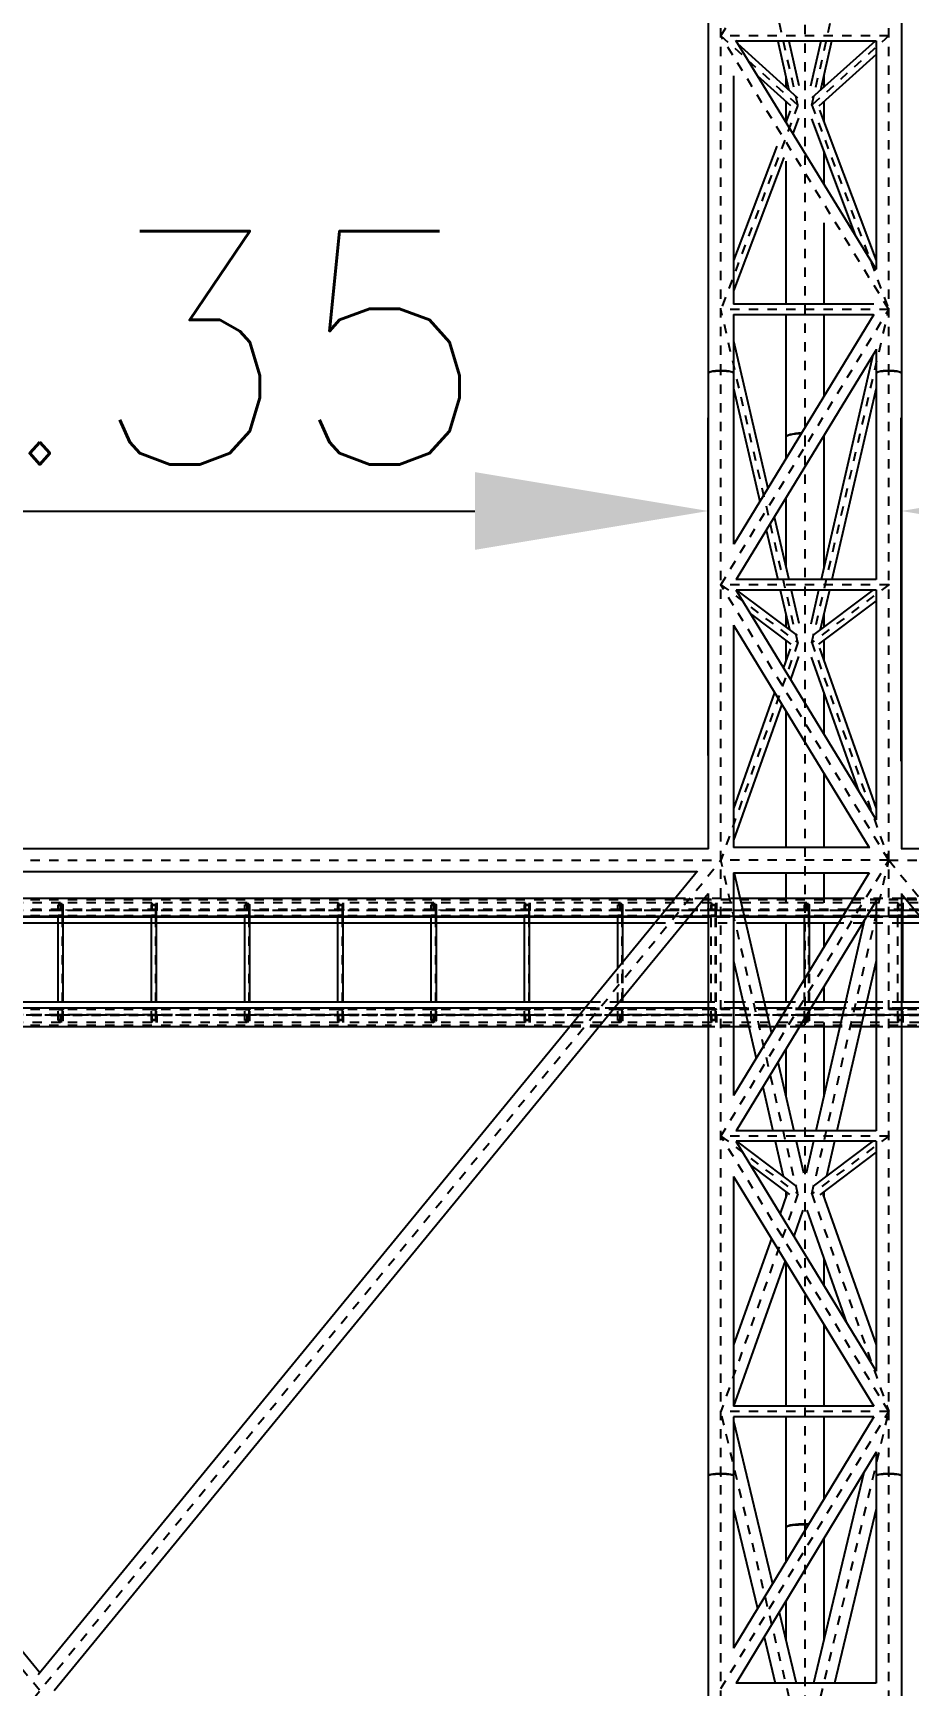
# Model space of a CAD drawing. Header units: millimetres. Extents: x 149919 to 150445, y 136651 to 136866.
# Drawn here: x 150285.29 to 150294.68, y 136816.72 to 136834.44 of the extents above; entities that cross this region are included whole.
import ezdxf

# ---------------------------------------------------------------- set-up
doc = ezdxf.new("R2010")
doc.units = ezdxf.units.MM
doc.header["$LTSCALE"] = 0.25
for name, pattern in [('CENTER', [50.8, 31.75, -6.35, 6.35, -6.35]), ('XKITLINE00', [0]), ('XKITLINE02', [4, 2, -2]), ('XKITLINE03', [6, 3, -1, 1, -1])]:
    doc.linetypes.add(name, pattern=pattern)
doc.styles.add('ROMANS', font='romans.shx')
doc.dimstyles.new('MD300', dxfattribs={"dimtxt": 2.5, "dimasz": 2.5, "dimexe": 1, "dimexo": 1, "dimgap": 0.5, "dimtad": 1, "dimdec": 1, "dimlfac": 50, "dimrnd": 0.5, "dimdsep": 46, "dimtxsty": 'ROMANS', "dimcen": 1, "dimclrd": 146, "dimclre": 146, "dimclrt": 30, "dimadec": 1, "dimazin": 2, "dimtfac": 1, "dimtdec": 1, "dimtmove": 0, "dimatfit": 1, "dimfxl": 1, "dimtolj": 1, "dimtzin": 0, "dimlwd": -1, "dimlwe": -1, "dimarcsym": 0})

# ---------------------------------------------------------------- blocks, each defined once
blk = doc.blocks.new('çatıı')
at = {"color": 8, "linetype": 'XKITLINE00'}
for p, q in [((15071.3, 19215.5), (15071.3, 18041.9)), ((15278.6, 19215.5), (15278.6, 18041.9)), ((15100.6, 18399.2), (15251.6, 18153.1)), ((15251.3, 18398.1), (15101.3, 18398.1)), ((15167.5, 18336.9), (15103.1, 18395.1)), ((15146.2, 18398.1), (15158, 18345.5)), ((15157.9, 18398.1), (15168.6, 18350.5)), ((15192.1, 18398.1), (15181.2, 18349.6)), ((15250.2, 18398.1), (15182.6, 18337.1)), ((15203.7, 18398.1), (15191.9, 18345.5)), ((15251.3, 18398.3), (15251.3, 18153.5)), ((15251.3, 18383.8), (15190, 18328.5)), ((15098.6, 18360.8), (15098.6, 18116.1)), ((15159.8, 18328.6), (15124.1, 18360.9)), ((15154.7, 18360.4), (15154.7, 18348.5)), ((15195.3, 18360.6), (15195.3, 18348.6)), ((15159.2, 18323.4), (15154.6, 18311.2)), ((15154.7, 18333.3), (15154.7, 18311.5)), ((15190.6, 18324.1), (15251.3, 18162.8)), ((15195.3, 18333.2), (15195.3, 18311.5)), ((15168.3, 18315.3), (15162.1, 18298.9)), ((15182, 18314.6), (15228.9, 18190.1)), ((15144.9, 18285.4), (15098.6, 18162.8)), ((15152.4, 18273.2), (15098.6, 18130.5)), ((15154.7, 18269.4), (15154.7, 18116.1)), ((15195.3, 18279.3), (15195.3, 18244.9)), ((15195.3, 18203.2), (15195.3, 18116.1)), ((15249, 18116.1), (15098.5, 18116.1)), ((15098.6, 18104.9), (15098.6, 18041.9)), ((15248.7, 18104.7), (15098.6, 18104.7)), ((15248.9, 18104.9), (15098.7, 17858.8)), ((15154.7, 18104.7), (15154.7, 17973.6)), ((15195.3, 18104.7), (15195.3, 18017.1)), ((15098.6, 18076.7), (15135.2, 17918.6)), ((15251.3, 18067.1), (15101.2, 17821.1)), ((15247.9, 18061.4), (15192.4, 17821.1)), ((15251.3, 18067.7), (15251.3, 18041.9)), ((15071.7, 18042.6), (15071.3, 18041.9)), ((15071.7, 18042.5), (15071.3, 18041.9)), ((15071.3, 18041.9), (15071.3, 17532.2)), ((15072.7, 18043.2), (15071.7, 18042.6)), ((15072.7, 18043), (15071.7, 18042.5)), ((15074.3, 18043.7), (15072.7, 18043.2)), ((15074.3, 18043.4), (15072.7, 18043)), ((15074.8, 18043.7), (15073.2, 18043.1)), ((15076.5, 18044.2), (15074.3, 18043.7)), ((15076.5, 18043.8), (15074.3, 18043.4)), ((15076.9, 18044.1), (15074.8, 18043.7)), ((15079.1, 18044.6), (15076.5, 18044.2)), ((15079.1, 18044.1), (15076.5, 18043.8)), ((15079.3, 18044.4), (15076.9, 18044.1)), ((15082, 18044.8), (15079.1, 18044.6)), ((15082, 18044.3), (15079.1, 18044.1)), ((15082.1, 18044.6), (15079.3, 18044.4)), ((15085, 18044.8), (15082, 18044.8)), ((15085, 18044.4), (15082, 18044.3)), ((15085, 18044.7), (15082.1, 18044.6)), ((15088, 18044.8), (15085, 18044.8)), ((15087.9, 18044.6), (15085, 18044.7)), ((15088, 18044.3), (15085, 18044.4)), ((15090.7, 18044.4), (15087.9, 18044.6)), ((15090.9, 18044.6), (15088, 18044.8)), ((15090.9, 18044.1), (15088, 18044.3)), ((15093.1, 18044.1), (15090.7, 18044.4)), ((15093.5, 18044.2), (15090.9, 18044.6)), ((15093.5, 18043.8), (15090.9, 18044.1)), ((15095.2, 18043.7), (15093.1, 18044.1)), ((15095.7, 18043.7), (15093.5, 18044.2)), ((15095.7, 18043.4), (15093.5, 18043.8)), ((15096.8, 18043.1), (15095.2, 18043.7)), ((15097.3, 18043.2), (15095.7, 18043.7)), ((15097.3, 18043), (15095.7, 18043.4)), ((15098.3, 18042.6), (15097.3, 18043.2)), ((15098.3, 18042.5), (15097.3, 18043)), ((15098.3, 18042.6), (15098.6, 18041.9)), ((15098.3, 18042.5), (15098.6, 18041.9)), ((15098.6, 18041.9), (15098.6, 17858.7)), ((15251.7, 18042.6), (15251.3, 18041.9)), ((15251.7, 18042.5), (15251.3, 18041.9)), ((15251.3, 18041.9), (15251.3, 17821.1)), ((15252.7, 18043.2), (15251.7, 18042.6)), ((15252.7, 18043), (15251.7, 18042.5)), ((15254.3, 18043.7), (15252.7, 18043.2)), ((15254.3, 18043.4), (15252.7, 18043)), ((15254.8, 18043.7), (15253.2, 18043.1)), ((15256.5, 18044.2), (15254.3, 18043.7)), ((15256.5, 18043.8), (15254.3, 18043.4)), ((15256.9, 18044.1), (15254.8, 18043.7)), ((15259.1, 18044.5), (15256.5, 18044.2)), ((15259.1, 18044.1), (15256.5, 18043.8)), ((15259.3, 18044.4), (15256.9, 18044.1)), ((15262, 18044.8), (15259.1, 18044.5)), ((15262, 18044.3), (15259.1, 18044.1)), ((15262.1, 18044.6), (15259.3, 18044.4)), ((15265, 18044.8), (15262, 18044.8)), ((15265, 18044.4), (15262, 18044.3)), ((15265, 18044.7), (15262.1, 18044.6)), ((15268, 18044.8), (15265, 18044.8)), ((15267.9, 18044.6), (15265, 18044.7)), ((15268, 18044.3), (15265, 18044.4)), ((15270.7, 18044.4), (15267.9, 18044.6)), ((15270.9, 18044.5), (15268, 18044.8)), ((15270.9, 18044.1), (15268, 18044.3)), ((15273.1, 18044.1), (15270.7, 18044.4)), ((15273.5, 18044.2), (15270.9, 18044.5)), ((15273.5, 18043.8), (15270.9, 18044.1)), ((15275.2, 18043.7), (15273.1, 18044.1)), ((15275.7, 18043.7), (15273.5, 18044.2)), ((15275.7, 18043.4), (15273.5, 18043.8)), ((15276.7, 18043.1), (15275.2, 18043.7)), ((15277.3, 18043.2), (15275.7, 18043.7)), ((15277.3, 18043), (15275.7, 18043.4)), ((15278.3, 18042.6), (15277.3, 18043.2)), ((15278.3, 18042.5), (15277.3, 18043)), ((15278.3, 18042.6), (15278.6, 18041.9)), ((15278.3, 18042.5), (15278.6, 18041.9)), ((15278.6, 18041.9), (15278.6, 17532.2)), ((15098.6, 18026), (15126.7, 17904.7)), ((15251.3, 18026.2), (15204, 17821.1)), ((15155, 17974.4), (15154.7, 17973.6)), ((15155, 17974.2), (15154.7, 17973.6)), ((15154.7, 17973.6), (15154.7, 17950.6)), ((15155.9, 17975.1), (15155, 17974.4)), ((15155.9, 17974.8), (15155, 17974.2)), ((15157.4, 17975.8), (15155.9, 17975.1)), ((15157.4, 17975.4), (15155.9, 17974.8)), ((15159.4, 17976.4), (15157.4, 17975.8)), ((15159.4, 17975.9), (15157.4, 17975.4)), ((15160.3, 17976.2), (15158.9, 17975.8)), ((15161.9, 17976.9), (15159.4, 17976.4)), ((15161.9, 17976.4), (15159.4, 17975.9)), ((15162.7, 17976.7), (15160.3, 17976.2)), ((15164.8, 17977.4), (15161.9, 17976.9)), ((15164.8, 17976.7), (15161.9, 17976.4)), ((15165.4, 17977.1), (15162.7, 17976.7)), ((15168.1, 17977.7), (15164.8, 17977.4)), ((15168.1, 17977), (15164.8, 17976.7)), ((15168.5, 17977.4), (15165.4, 17977.1)), ((15171.3, 17977.9), (15168.1, 17977.7)), ((15170.9, 17977.1), (15168.1, 17977)), ((15171.2, 17977.6), (15168.5, 17977.4)), ((15195, 17974.4), (15194.8, 17974.5)), ((15195, 17974.2), (15194.8, 17974.4)), ((15195, 17974.4), (15195.3, 17973.6)), ((15195, 17974.2), (15195.3, 17973.6)), ((15195.3, 17975.3), (15195.3, 17973.6)), ((15195.3, 17973.6), (15195.3, 17833.9)), ((15154.7, 17908.7), (15154.7, 17834.1)), ((15142.2, 17888.2), (15157.7, 17821.1)), ((15133.7, 17874.3), (15146, 17821.1)), ((15251.4, 17821.1), (15101, 17821.1)), ((15101.1, 17809.9), (15251.3, 17563.3)), ((15251.3, 17809.7), (15101.3, 17809.7)), ((15167, 17760.8), (15102, 17809.7)), ((15148.6, 17809.7), (15158.4, 17767.3)), ((15160.3, 17809.7), (15168.5, 17774.2)), ((15189.7, 17809.7), (15181.3, 17773.2)), ((15247.9, 17809.7), (15183.1, 17761)), ((15201.3, 17809.7), (15191.5, 17767.3)), ((15251.3, 17809.9), (15251.3, 17563.3)), ((15251.3, 17798), (15189.5, 17751.5)), ((15098.6, 17772.1), (15098.6, 17533.6)), ((15098.6, 17772.1), (15243.9, 17533.6)), ((15160.3, 17751.6), (15116.6, 17784.5)), ((15154.7, 17783.4), (15154.7, 17770.1)), ((15195.3, 17783.6), (15195.3, 17770.1)), ((15154.7, 17755.9), (15154.7, 17734.2)), ((15195.3, 17755.8), (15195.3, 17734.2)), ((15159.2, 17746.8), (15152, 17726.5)), ((15168.3, 17738.6), (15159.6, 17713.9)), ((15181.9, 17737.9), (15233, 17593.4)), ((15190.6, 17747.5), (15251.3, 17575.6)), ((15142.6, 17700), (15098.6, 17575.7)), ((15195.3, 17700.1), (15195.3, 17655.3)), ((15150.2, 17687.4), (15098.6, 17541.5)), ((15154.7, 17680.1), (15154.7, 17533.6)), ((15195.3, 17613.4), (15195.3, 17533.6)), ((15071.7, 17532.2), (13638.3, 17532.2)), ((15244.5, 17533.6), (15098.4, 17533.6)), ((16711.7, 17532.2), (15278.3, 17532.2)), ((13650.3, 17508.4), (14355, 16649.3)), ((15059.2, 17507.8), (13650.7, 17507.8)), ((15059.8, 17508.5), (14353.2, 16647.1)), ((15098.6, 17506.6), (15098.6, 17267.9)), ((15244.1, 17506.6), (15098.6, 17267.9)), ((15243.9, 17506.3), (15098.6, 17506.3)), ((15099.4, 17506.3), (15139.1, 17334.3)), ((15154.7, 17506.3), (15154.7, 17474.3)), ((15195.3, 17506.3), (15195.3, 17474.3)), ((15071.3, 17484.1), (14370.4, 16629.7)), ((15071.3, 17484.4), (15071.3, 16860.1)), ((15251.3, 17476.6), (15101.2, 17230.2)), ((15251.3, 17476.7), (15251.3, 17230.2)), ((15278.6, 17484.4), (15278.6, 16860.1)), ((15278.6, 17484.1), (15979.2, 16630.1)), ((15154.7, 17460.6), (15154.7, 17460.3)), ((15154.7, 17452.8), (15154.7, 17367.8)), ((15239.1, 17456.6), (15186.9, 17230.2)), ((15195.3, 17460.6), (15195.3, 17460.3)), ((15195.3, 17452.8), (15195.3, 17426.5)), ((15098.6, 17412.1), (15122.8, 17307.5)), ((15251.3, 17412.1), (15209.4, 17230.2)), ((15195.3, 17384.6), (15195.3, 17367.8)), ((15154.7, 17360.3), (15154.7, 17360)), ((15195.3, 17360.3), (15195.3, 17360)), ((15195.3, 17346.3), (15195.3, 17266.6)), ((15154.7, 17318), (15154.7, 17266.6)), ((15146.1, 17303.9), (15163.1, 17230.2)), ((15129.8, 17277.1), (15140.6, 17230.2)), ((15251.5, 17230.2), (15101, 17230.2)), ((15101.1, 17219), (15251.3, 16972.5)), ((15251.3, 17218.8), (15101.2, 17218.8)), ((15166.4, 17170.4), (15102, 17218.8)), ((15143.2, 17218.8), (15151.9, 17181.3)), ((15165.7, 17218.8), (15173.6, 17184.9)), ((15184.3, 17218.8), (15176.4, 17184.8)), ((15247.9, 17218.8), (15183.9, 17170.6)), ((15251.3, 17207.1), (15190.9, 17161.6)), ((15206.7, 17218.8), (15198.1, 17181.3)), ((15251.3, 17219), (15251.3, 16972.4)), ((15159, 17161.7), (15116.6, 17193.6)), ((15098.6, 17181.2), (15098.6, 16934.8)), ((15098.6, 17181.2), (15248.8, 16934.8)), ((15155.8, 17162.1), (15148.4, 17141.4)), ((15154.7, 17164.9), (15154.7, 17159.1)), ((15194.2, 17162.1), (15251.3, 17000.5)), ((15195.3, 17164.9), (15195.3, 17159.1)), ((15173, 17145.1), (15163.1, 17117.2)), ((15177, 17145.1), (15219.7, 17024.4)), ((15139.1, 17114.8), (15098.6, 17000.5)), ((15153.8, 17090.7), (15098.6, 16934.8)), ((15154.7, 17089.2), (15154.7, 16934.8)), ((15195.3, 17093.4), (15195.3, 17064.4)), ((15195.3, 17022.5), (15195.3, 16934.8)), ((15249, 16934.8), (15098.5, 16934.8)), ((15248.9, 16923.5), (15098.6, 16675.7)), ((15098.6, 16923.5), (15098.6, 16860.1)), ((15248.8, 16923.4), (15098.6, 16923.4)), ((15154.7, 16923.4), (15154.7, 16804.9)), ((15195.3, 16923.4), (15195.3, 16835.2)), ((15098.6, 16919.1), (15140.4, 16744.5)), ((15251.3, 16885.5), (15101.2, 16637.9)), ((15251.3, 16886), (15251.3, 16860.1)), ((15071.7, 16860.7), (15071.3, 16860.1)), ((15071.7, 16860.5), (15071.3, 16860.1)), ((15071.3, 16860.1), (15071.3, 15786)), ((15072.7, 16861.2), (15071.7, 16860.7)), ((15072.7, 16860.9), (15071.7, 16860.5)), ((15074.3, 16861.6), (15072.7, 16861.2)), ((15074.3, 16861.3), (15072.7, 16860.9)), ((15073.2, 16861.1), (15073, 16861)), ((15074.8, 16861.6), (15073.2, 16861.1)), ((15076.5, 16862), (15074.3, 16861.6)), ((15076.5, 16861.6), (15074.3, 16861.3)), ((15076.9, 16861.9), (15074.8, 16861.6)), ((15079.1, 16862.3), (15076.5, 16862)), ((15079.1, 16861.8), (15076.5, 16861.6)), ((15079.3, 16862.2), (15076.9, 16861.9)), ((15082, 16862.5), (15079.1, 16862.3)), ((15082, 16862), (15079.1, 16861.8)), ((15082.1, 16862.4), (15079.3, 16862.2)), ((15085, 16862.5), (15082, 16862.5)), ((15085, 16862), (15082, 16862)), ((15085, 16862.4), (15082.1, 16862.4)), ((15088, 16862.5), (15085, 16862.5)), ((15087.9, 16862.4), (15085, 16862.4)), ((15088, 16862), (15085, 16862)), ((15090.7, 16862.2), (15087.9, 16862.4)), ((15090.9, 16862.3), (15088, 16862.5)), ((15090.9, 16861.8), (15088, 16862)), ((15093.1, 16861.9), (15090.7, 16862.2)), ((15093.5, 16862), (15090.9, 16862.3)), ((15093.5, 16861.6), (15090.9, 16861.8)), ((15095.2, 16861.6), (15093.1, 16861.9)), ((15095.7, 16861.6), (15093.5, 16862)), ((15095.7, 16861.3), (15093.5, 16861.6)), ((15096.8, 16861.1), (15095.2, 16861.6)), ((15097.3, 16861.2), (15095.7, 16861.6)), ((15097.3, 16860.9), (15095.7, 16861.3)), ((15097, 16861), (15096.8, 16861.1)), ((15098.3, 16860.7), (15097.3, 16861.2)), ((15098.3, 16860.5), (15097.3, 16860.9)), ((15098.3, 16860.7), (15098.6, 16860.1)), ((15098.3, 16860.5), (15098.6, 16860.1)), ((15098.6, 16860.1), (15098.6, 16675.7)), ((15238.1, 16863.7), (15184.1, 16637.9)), ((15251.7, 16860.7), (15251.3, 16860.1)), ((15251.7, 16860.5), (15251.3, 16860.1)), ((15251.3, 16860.1), (15251.3, 16637.9)), ((15252.7, 16861.2), (15251.7, 16860.7)), ((15252.7, 16860.9), (15251.7, 16860.5)), ((15254.3, 16861.6), (15252.7, 16861.2)), ((15254.3, 16861.3), (15252.7, 16860.9)), ((15253.2, 16861.1), (15253, 16861)), ((15254.8, 16861.6), (15253.2, 16861.1)), ((15256.5, 16862), (15254.3, 16861.6)), ((15256.5, 16861.6), (15254.3, 16861.3)), ((15256.9, 16861.9), (15254.8, 16861.6)), ((15259.1, 16862.3), (15256.5, 16862)), ((15259.1, 16861.8), (15256.5, 16861.6)), ((15259.3, 16862.2), (15256.9, 16861.9)), ((15262, 16862.5), (15259.1, 16862.3)), ((15262, 16861.9), (15259.1, 16861.8)), ((15262.1, 16862.4), (15259.3, 16862.2)), ((15265, 16862.5), (15262, 16862.5)), ((15265, 16862), (15262, 16861.9)), ((15265, 16862.4), (15262.1, 16862.4)), ((15268, 16862.5), (15265, 16862.5)), ((15267.9, 16862.4), (15265, 16862.4)), ((15268, 16861.9), (15265, 16862)), ((15270.7, 16862.2), (15267.9, 16862.4)), ((15270.9, 16862.3), (15268, 16862.5)), ((15270.9, 16861.8), (15268, 16861.9)), ((15273.1, 16861.9), (15270.7, 16862.2)), ((15273.5, 16862), (15270.9, 16862.3)), ((15273.5, 16861.6), (15270.9, 16861.8)), ((15275.2, 16861.6), (15273.1, 16861.9)), ((15275.7, 16861.6), (15273.5, 16862)), ((15275.7, 16861.3), (15273.5, 16861.6)), ((15276.8, 16861.1), (15275.2, 16861.6)), ((15277.3, 16861.2), (15275.7, 16861.6)), ((15277.3, 16860.9), (15275.7, 16861.3)), ((15277, 16861), (15276.8, 16861.1)), ((15278.3, 16860.7), (15277.3, 16861.2)), ((15278.3, 16860.5), (15277.3, 16860.9)), ((15278.3, 16860.7), (15278.6, 16860.1)), ((15278.3, 16860.5), (15278.6, 16860.1)), ((15278.6, 16860.1), (15278.6, 15786)), ((15098.6, 16824.8), (15124.2, 16717.9)), ((15251.3, 16824.8), (15206.7, 16637.9)), ((15155, 16805.5), (15154.7, 16804.9)), ((15155, 16805.4), (15154.7, 16804.9)), ((15154.7, 16804.9), (15154.7, 16768.2)), ((15155.9, 16806.1), (15155, 16805.5)), ((15155.9, 16805.8), (15155, 16805.4)), ((15157.4, 16806.7), (15155.9, 16806.1)), ((15157.4, 16806.3), (15155.9, 16805.8)), ((15159.4, 16807.2), (15157.4, 16806.7)), ((15159.4, 16806.7), (15157.4, 16806.3)), ((15158.4, 16806.6), (15157.9, 16806.4)), ((15160.3, 16807.1), (15158.4, 16806.6)), ((15161.9, 16807.6), (15159.4, 16807.2)), ((15161.9, 16807), (15159.4, 16806.7)), ((15162.7, 16807.5), (15160.3, 16807.1)), ((15164.8, 16808), (15161.9, 16807.6)), ((15164.8, 16807.3), (15161.9, 16807)), ((15165.4, 16807.8), (15162.7, 16807.5)), ((15168.1, 16808.3), (15164.8, 16808)), ((15168.1, 16807.5), (15164.8, 16807.3)), ((15168.5, 16808.1), (15165.4, 16807.8)), ((15171.5, 16808.4), (15168.1, 16808.3)), ((15171.5, 16807.6), (15168.1, 16807.5)), ((15171.7, 16808.2), (15168.5, 16808.1)), ((15175, 16808.5), (15171.5, 16808.4)), ((15175, 16807.7), (15171.5, 16807.6)), ((15175, 16808.3), (15171.7, 16808.2)), ((15178.5, 16808.4), (15175, 16808.5)), ((15178.3, 16808.2), (15175, 16808.3)), ((15178.5, 16807.6), (15175, 16807.7)), ((15178.9, 16808.2), (15178.3, 16808.2)), ((15179.1, 16808.4), (15178.5, 16808.4)), ((15178.6, 16807.6), (15178.5, 16807.6)), ((15195.3, 16793), (15195.3, 16684.5)), ((15154.7, 16726.1), (15154.7, 16684.5)), ((15147.6, 16714.3), (15165.8, 16637.9)), ((15131.4, 16687.7), (15143.3, 16637.9)), ((15251.4, 16637.9), (15101, 16637.9))]:
    blk.add_line(p, q, dxfattribs=at)
at = {"color": 8, "linetype": 'CENTER'}
for p, q in [((15085, 18041.9), (15085, 19215.5)), ((15265, 18041.9), (15265, 19215.5)), ((15175, 19135.4), (15175, 17973.6)), ((15167.5, 18329.3), (15085, 18697.2)), ((15085, 18403.8), (15265, 18697.2)), ((15182.5, 18329.3), (15265, 18697.2)), ((15085, 18403.8), (15167.5, 18329.3)), ((15265, 18110.4), (15085, 18403.8)), ((15265, 18403.8), (15085, 18403.8)), ((15265, 18403.8), (15182.5, 18329.3)), ((15167.5, 18329.3), (15085, 18110.4)), ((15182.5, 18329.3), (15265, 18110.4)), ((15167.5, 17753.3), (15085, 18110.4)), ((15085, 17815.4), (15265, 18110.4)), ((15265, 18110.4), (15085, 18110.4)), ((15182.5, 17753.3), (15265, 18110.4)), ((15085, 16860.1), (15085, 18041.9)), ((15265, 16860.1), (15265, 18041.9)), ((15175, 17973.6), (15175, 16804.9)), ((15085, 17815.4), (15167.5, 17753.3)), ((15265, 17520), (15085, 17815.4)), ((15265, 17815.4), (15085, 17815.4)), ((15265, 17815.4), (15182.5, 17753.3)), ((15167.5, 17753.3), (15085, 17520)), ((15182.5, 17753.3), (15265, 17520)), ((13625, 15740.3), (15085, 17520)), ((13625, 17520), (15085, 15740.3)), ((13625, 17520), (15085, 17520)), ((15167.5, 17162.4), (15085, 17520)), ((15085, 17224.5), (15265, 17520)), ((15265, 17520), (15085, 17520)), ((15182.5, 17162.4), (15265, 17520)), ((15265, 17520), (16725, 15740.3)), ((15265, 17520), (16725, 17520)), ((15085, 17224.5), (15167.5, 17162.4)), ((15265, 16929.1), (15085, 17224.5)), ((15265, 17224.5), (15085, 17224.5)), ((15265, 17224.5), (15182.5, 17162.4)), ((15167.5, 17162.4), (15085, 16929.1)), ((15182.5, 17162.4), (15265, 16929.1)), ((15167.5, 16583.8), (15085, 16929.1)), ((15085, 16632.2), (15265, 16929.1)), ((15265, 16929.1), (15085, 16929.1)), ((15182.5, 16583.8), (15265, 16929.1)), ((15085, 15740.3), (15085, 16860.1)), ((15265, 15740.3), (15265, 16860.1)), ((15175, 16804.9), (15175, 15913.5))]:
    blk.add_line(p, q, dxfattribs=at)
at = {"color": 116, "linetype": 'XKITLINE02', "true_color": 0x136734}
for p, q in [((17635, 17478.1), (13535, 17478.1)), ((17635, 17477.6), (13535, 17477.6)), ((14377.2, 17474.3), (14279.6, 17474.3)), ((14380, 17472.3), (14374.5, 17472.3)), ((14374.5, 17471.6), (14374.5, 17472.3)), ((14374.5, 17348.3), (14374.5, 17472.3)), ((14380, 17472.3), (14374.5, 17472.3)), ((14379.3, 17471.2), (14374.5, 17471.6)), ((14376.7, 17474.3), (14376.7, 17467.1)), ((14377.2, 17466.3), (14377.2, 17474.3)), ((14475.1, 17474.3), (14377.2, 17474.3)), ((14377.2, 17466.3), (14377.2, 17474.3)), ((14377.8, 17474.3), (14377.8, 17467.1)), ((14379.3, 17348.3), (14379.3, 17472.3)), ((14379.3, 17461.3), (14379.3, 17471.2)), ((14380, 17460.3), (14380, 17472.3)), ((14380, 17348.3), (14380, 17472.3)), ((14474.5, 17474.3), (14474.5, 17466.3)), ((14474.5, 17348.3), (14474.5, 17472.3)), ((14480, 17472.3), (14474.5, 17472.3)), ((14480, 17472.3), (14474.5, 17472.3)), ((14474.5, 17471.6), (14474.5, 17472.3)), ((14479.3, 17471.2), (14474.5, 17471.6)), ((14475.1, 17474.3), (14475.1, 17467.1)), ((14479.3, 17348.3), (14479.3, 17472.3)), ((14479.3, 17461.3), (14479.3, 17471.2)), ((14577.2, 17474.3), (14479.6, 17474.3)), ((14479.6, 17474.3), (14479.6, 17467.1)), ((14480, 17348.3), (14480, 17472.3)), ((14480, 17460.3), (14480, 17472.3)), ((14480.2, 17474.3), (14480.2, 17466.3)), ((14574.5, 17348.3), (14574.5, 17472.3)), ((14580, 17472.3), (14574.5, 17472.3)), ((14580, 17472.3), (14574.5, 17472.3)), ((14574.5, 17471.6), (14574.5, 17472.3)), ((14579.3, 17471.2), (14574.5, 17471.6)), ((14576.7, 17474.3), (14576.7, 17467.1)), ((14577.2, 17466.3), (14577.2, 17474.3)), ((14675.1, 17474.3), (14577.2, 17474.3)), ((14577.2, 17466.3), (14577.2, 17474.3)), ((14577.8, 17474.3), (14577.8, 17467.1)), ((14579.3, 17348.3), (14579.3, 17472.3)), ((14579.3, 17461.3), (14579.3, 17471.2)), ((14580, 17348.3), (14580, 17472.3)), ((14580, 17460.3), (14580, 17472.3)), ((14674.5, 17474.3), (14674.5, 17466.3)), ((14674.5, 17348.3), (14674.5, 17472.3)), ((14680, 17472.3), (14674.5, 17472.3)), ((14680, 17472.3), (14674.5, 17472.3)), ((14674.5, 17471.6), (14674.5, 17472.3)), ((14679.3, 17471.2), (14674.5, 17471.6)), ((14675.1, 17474.3), (14675.1, 17467.1)), ((14679.3, 17348.3), (14679.3, 17472.3)), ((14679.3, 17461.3), (14679.3, 17471.2)), ((14777.2, 17474.3), (14679.6, 17474.3)), ((14679.6, 17474.3), (14679.6, 17467.1)), ((14680, 17348.3), (14680, 17472.3)), ((14680, 17460.3), (14680, 17472.3)), ((14680.2, 17474.3), (14680.2, 17466.3)), ((14774.5, 17348.3), (14774.5, 17472.3)), ((14780, 17472.3), (14774.5, 17472.3)), ((14780, 17472.3), (14774.5, 17472.3)), ((14774.5, 17471.6), (14774.5, 17472.3)), ((14779.3, 17471.2), (14774.5, 17471.6)), ((14776.7, 17474.3), (14776.7, 17467.1)), ((14777.2, 17466.3), (14777.2, 17474.3)), ((14875.1, 17474.3), (14777.2, 17474.3)), ((14777.2, 17466.3), (14777.2, 17474.3)), ((14777.8, 17474.3), (14777.8, 17467.1)), ((14779.3, 17348.3), (14779.3, 17472.3)), ((14779.3, 17461.3), (14779.3, 17471.2)), ((14780, 17348.3), (14780, 17472.3)), ((14780, 17460.3), (14780, 17472.3)), ((14874.5, 17474.3), (14874.5, 17466.3)), ((14874.5, 17348.3), (14874.5, 17472.3)), ((14880, 17472.3), (14874.5, 17472.3)), ((14880, 17472.3), (14874.5, 17472.3)), ((14874.5, 17471.6), (14874.5, 17472.3)), ((14879.3, 17471.2), (14874.5, 17471.6)), ((14875.1, 17474.3), (14875.1, 17467.1)), ((14879.3, 17348.3), (14879.3, 17472.3)), ((14879.3, 17461.3), (14879.3, 17471.2)), ((14977.2, 17474.3), (14879.6, 17474.3)), ((14879.6, 17474.3), (14879.6, 17467.1)), ((14880, 17348.3), (14880, 17472.3)), ((14880, 17460.3), (14880, 17472.3)), ((14880.2, 17474.3), (14880.2, 17466.3)), ((14974.5, 17348.3), (14974.5, 17472.3)), ((14980, 17472.3), (14974.5, 17472.3)), ((14980, 17472.3), (14974.5, 17472.3)), ((14974.5, 17471.6), (14974.5, 17472.3)), ((14979.3, 17471.2), (14974.5, 17471.6)), ((14976.7, 17474.3), (14976.7, 17467.1)), ((14977.2, 17466.3), (14977.2, 17474.3)), ((15075.1, 17474.3), (14977.2, 17474.3)), ((14977.2, 17466.3), (14977.2, 17474.3)), ((14977.8, 17474.3), (14977.8, 17467.1)), ((14979.3, 17348.3), (14979.3, 17472.3)), ((14979.3, 17461.3), (14979.3, 17471.2)), ((14980, 17348.3), (14980, 17472.3)), ((14980, 17460.3), (14980, 17472.3)), ((15067.1, 17479), (15035.6, 17479)), ((15105.7, 17479), (15071.3, 17479)), ((15074.5, 17474.3), (15074.5, 17466.3)), ((15074.5, 17348.3), (15074.5, 17472.3)), ((15080, 17472.3), (15074.5, 17472.3)), ((15080, 17472.3), (15074.5, 17472.3)), ((15074.5, 17471.6), (15074.5, 17472.3)), ((15079.3, 17471.2), (15074.5, 17471.6)), ((15075.1, 17474.3), (15075.1, 17467.1)), ((15079.3, 17348.3), (15079.3, 17472.3)), ((15079.3, 17461.3), (15079.3, 17471.2)), ((15177.2, 17474.3), (15079.6, 17474.3)), ((15079.6, 17474.3), (15079.6, 17467.1)), ((15080, 17348.3), (15080, 17472.3)), ((15080, 17460.3), (15080, 17472.3)), ((15080.2, 17474.3), (15080.2, 17466.3)), ((15174.5, 17348.3), (15174.5, 17472.3)), ((15180, 17472.3), (15174.5, 17472.3)), ((15180, 17472.3), (15174.5, 17472.3)), ((15174.5, 17471.6), (15174.5, 17472.3)), ((15179.3, 17471.2), (15174.5, 17471.6)), ((15176.7, 17474.3), (15176.7, 17467.1)), ((15275.1, 17474.3), (15177.2, 17474.3)), ((15177.2, 17466.3), (15177.2, 17474.3)), ((15177.2, 17466.3), (15177.2, 17474.3)), ((15177.8, 17474.3), (15177.8, 17467.1)), ((15179.3, 17348.3), (15179.3, 17472.3)), ((15179.3, 17461.3), (15179.3, 17471.2)), ((15180, 17348.3), (15180, 17472.3)), ((15180, 17460.3), (15180, 17472.3)), ((15278.6, 17479), (15227.2, 17479)), ((15274.5, 17474.3), (15274.5, 17466.3)), ((15274.5, 17348.3), (15274.5, 17472.3)), ((15280, 17472.3), (15274.5, 17472.3)), ((15280, 17472.3), (15274.5, 17472.3)), ((15274.5, 17471.6), (15274.5, 17472.3)), ((15279.3, 17471.2), (15274.5, 17471.6)), ((15275.1, 17474.3), (15275.1, 17467.1)), ((15279.3, 17348.3), (15279.3, 17472.3)), ((15279.3, 17461.3), (15279.3, 17471.2)), ((15316.3, 17474.3), (15279.6, 17474.3)), ((15279.6, 17474.3), (15279.6, 17467.1)), ((15280, 17348.3), (15280, 17472.3)), ((15280, 17460.3), (15280, 17472.3)), ((15280.2, 17474.3), (15280.2, 17466.3)), ((15314.4, 17479), (15282.9, 17479)), ((17635, 17460.4), (13535, 17460.4)), ((17635, 17460.3), (13535, 17460.3)), ((17635, 17459.8), (13535, 17459.8)), ((17635, 17459.4), (13535, 17459.4)), ((17635, 17459), (13575, 17459)), ((14376.7, 17467.1), (14274.3, 17467.1)), ((14377.2, 17466.3), (14274.3, 17466.3)), ((14371.4, 17467.1), (14371.4, 17466.3)), ((14379.3, 17461.3), (14374.5, 17461)), ((14374.5, 17460.3), (14374.5, 17461)), ((14380, 17460.3), (14374.5, 17460.3)), ((14480.3, 17466.3), (14377.2, 17466.3)), ((14380, 17466.3), (14377.2, 17466.3)), ((14480.3, 17467.1), (14377.8, 17467.1)), ((14383, 17467.1), (14383, 17466.3)), ((14576.7, 17467.1), (14474.3, 17467.1)), ((14474.3, 17467.1), (14474.3, 17466.3)), ((14577.2, 17466.3), (14474.3, 17466.3)), ((14479.3, 17461.3), (14474.5, 17461)), ((14474.5, 17460.3), (14474.5, 17461)), ((14480, 17460.3), (14474.5, 17460.3)), ((14480.3, 17467.1), (14480.3, 17466.3)), ((14571.4, 17467.1), (14571.4, 17466.3)), ((14579.3, 17461.3), (14574.5, 17461)), ((14574.5, 17460.3), (14574.5, 17461)), ((14580, 17460.3), (14574.5, 17460.3)), ((14680.3, 17466.3), (14577.2, 17466.3)), ((14580, 17466.3), (14577.2, 17466.3)), ((14680.3, 17467.1), (14577.8, 17467.1)), ((14583, 17467.1), (14583, 17466.3)), ((14776.7, 17467.1), (14674.3, 17467.1)), ((14674.3, 17467.1), (14674.3, 17466.3)), ((14777.2, 17466.3), (14674.3, 17466.3)), ((14679.3, 17461.3), (14674.5, 17461)), ((14674.5, 17460.3), (14674.5, 17461)), ((14680, 17460.3), (14674.5, 17460.3)), ((14680.3, 17467.1), (14680.3, 17466.3)), ((14771.4, 17467.1), (14771.4, 17466.3)), ((14779.3, 17461.3), (14774.5, 17461)), ((14774.5, 17460.3), (14774.5, 17461)), ((14780, 17460.3), (14774.5, 17460.3)), ((14880.3, 17466.3), (14777.2, 17466.3)), ((14780, 17466.3), (14777.2, 17466.3)), ((14880.3, 17467.1), (14777.8, 17467.1)), ((14783, 17467.1), (14783, 17466.3)), ((14976.7, 17467.1), (14874.3, 17467.1)), ((14874.3, 17467.1), (14874.3, 17466.3)), ((14977.2, 17466.3), (14874.3, 17466.3)), ((14879.3, 17461.3), (14874.5, 17461)), ((14874.5, 17460.3), (14874.5, 17461)), ((14880, 17460.3), (14874.5, 17460.3)), ((14880.3, 17467.1), (14880.3, 17466.3)), ((14971.4, 17467.1), (14971.4, 17466.3)), ((14979.3, 17461.3), (14974.5, 17461)), ((14974.5, 17460.3), (14974.5, 17461)), ((14980, 17460.3), (14974.5, 17460.3)), ((15080.3, 17466.3), (14977.2, 17466.3)), ((15072.7, 17466.3), (14977.2, 17466.3)), ((15080.3, 17467.1), (14977.8, 17467.1)), ((14983, 17467.1), (14983, 17466.3)), ((15045.6, 17452.8), (15014.1, 17452.8)), ((15050.7, 17459), (15019.2, 17459)), ((15110.3, 17459), (15071.3, 17459)), ((15111.7, 17452.8), (15071.3, 17452.8)), ((15176.7, 17467.1), (15074.3, 17467.1)), ((15074.3, 17467.1), (15074.3, 17466.3)), ((15177.2, 17466.3), (15074.3, 17466.3)), ((15079.3, 17461.3), (15074.5, 17461)), ((15074.5, 17460.3), (15074.5, 17461)), ((15080, 17460.3), (15074.5, 17460.3)), ((15108.6, 17466.3), (15080.2, 17466.3)), ((15080.3, 17467.1), (15080.3, 17466.3)), ((15171.4, 17467.1), (15171.4, 17466.3)), ((15179.3, 17461.3), (15174.5, 17461)), ((15174.5, 17460.3), (15174.5, 17461)), ((15180, 17460.3), (15174.5, 17460.3)), ((15280.3, 17466.3), (15177.2, 17466.3)), ((15251.7, 17466.3), (15177.2, 17466.3)), ((15280.3, 17467.1), (15177.8, 17467.1)), ((15183, 17467.1), (15183, 17466.3)), ((15236.8, 17452.8), (15211.3, 17452.8)), ((15278.6, 17459), (15215.1, 17459)), ((15278.6, 17452.8), (15238.3, 17452.8)), ((15376.7, 17467.1), (15274.3, 17467.1)), ((15274.3, 17467.1), (15274.3, 17466.3)), ((15377.2, 17466.3), (15274.3, 17466.3)), ((15279.3, 17461.3), (15274.5, 17461)), ((15274.5, 17460.3), (15274.5, 17461)), ((15280, 17460.3), (15274.5, 17460.3)), ((15324.8, 17466.3), (15280.2, 17466.3)), ((15280.3, 17467.1), (15280.3, 17466.3)), ((14974.5, 17348.3), (14974.5, 17404.5)), ((14980, 17372.8), (14980, 17411.2)), ((15180, 17348.3), (15180, 17401.4)), ((15174.5, 17348.3), (15174.5, 17392.4)), ((14374.5, 17348.3), (14374.5, 17367.8)), ((14380, 17348.3), (14380, 17367.8)), ((14474.5, 17348.3), (14474.5, 17367.8)), ((14480, 17348.3), (14480, 17367.8)), ((14574.5, 17348.3), (14574.5, 17367.8)), ((14580, 17348.3), (14580, 17367.8)), ((14674.5, 17348.3), (14674.5, 17367.8)), ((14680, 17348.3), (14680, 17367.8)), ((14774.5, 17348.3), (14774.5, 17367.8)), ((14780, 17348.3), (14780, 17367.8)), ((14874.5, 17348.3), (14874.5, 17367.8)), ((14880, 17348.3), (14880, 17367.8)), ((14975.9, 17367.8), (14944.4, 17367.8)), ((14980, 17348.3), (14980, 17367.8)), ((15098.6, 17367.8), (15071.3, 17367.8)), ((15131.4, 17367.8), (15108.9, 17367.8)), ((15185, 17367.8), (15159.5, 17367.8)), ((15241.1, 17367.8), (15218.6, 17367.8)), ((15278.6, 17367.8), (15251.3, 17367.8)), ((15280, 17348.3), (15280, 17367.8)), ((17635, 17361.1), (13535, 17361.1)), ((17635, 17360.7), (13535, 17360.7)), ((17635, 17360.3), (13535, 17360.3)), ((17635, 17360.2), (13535, 17360.2)), ((14377.2, 17354.3), (14274.3, 17354.3)), ((14376.7, 17353.5), (14274.3, 17353.5)), ((14377.2, 17346.3), (14279.6, 17346.3)), ((14371.4, 17354.3), (14371.4, 17353.5)), ((14380, 17360.3), (14374.5, 17360.3)), ((14374.5, 17359.6), (14374.5, 17360.3)), ((14379.3, 17359.2), (14374.5, 17359.6)), ((14379.3, 17349.3), (14374.5, 17349)), ((14374.5, 17348.3), (14374.5, 17349)), ((14380, 17348.3), (14374.5, 17348.3)), ((14380, 17348.3), (14374.5, 17348.3)), ((14376.7, 17353.5), (14376.7, 17346.3)), ((14377.2, 17346.3), (14377.2, 17354.3)), ((14480.3, 17354.3), (14377.2, 17354.3)), ((14377.2, 17346.3), (14377.2, 17354.3)), ((14475.1, 17346.3), (14377.2, 17346.3)), ((14480.3, 17353.5), (14377.8, 17353.5)), ((14377.8, 17353.5), (14377.8, 17346.3)), ((14379.3, 17349.3), (14379.3, 17359.2)), ((14380, 17348.3), (14380, 17360.3)), ((14383, 17354.3), (14383, 17353.5)), ((14577.2, 17354.3), (14474.3, 17354.3)), ((14474.3, 17354.3), (14474.3, 17353.5)), ((14576.7, 17353.5), (14474.3, 17353.5)), ((14480, 17360.3), (14474.5, 17360.3)), ((14474.5, 17359.6), (14474.5, 17360.3)), ((14479.3, 17359.2), (14474.5, 17359.6)), ((14474.5, 17354.3), (14474.5, 17346.3)), ((14479.3, 17349.3), (14474.5, 17349)), ((14474.5, 17348.3), (14474.5, 17349)), ((14480, 17348.3), (14474.5, 17348.3)), ((14480, 17348.3), (14474.5, 17348.3)), ((14475.1, 17353.5), (14475.1, 17346.3)), ((14479.3, 17349.3), (14479.3, 17359.2)), ((14479.6, 17353.5), (14479.6, 17346.3)), ((14577.2, 17346.3), (14479.6, 17346.3)), ((14480, 17348.3), (14480, 17360.3)), ((14480.2, 17354.3), (14480.2, 17346.3)), ((14480.3, 17354.3), (14480.3, 17353.5)), ((14571.4, 17354.3), (14571.4, 17353.5)), ((14580, 17360.3), (14574.5, 17360.3)), ((14574.5, 17359.6), (14574.5, 17360.3)), ((14579.3, 17359.2), (14574.5, 17359.6)), ((14579.3, 17349.3), (14574.5, 17349)), ((14574.5, 17348.3), (14574.5, 17349)), ((14580, 17348.3), (14574.5, 17348.3)), ((14580, 17348.3), (14574.5, 17348.3)), ((14576.7, 17353.5), (14576.7, 17346.3)), ((14577.2, 17346.3), (14577.2, 17354.3)), ((14680.3, 17354.3), (14577.2, 17354.3)), ((14577.2, 17346.3), (14577.2, 17354.3)), ((14675.1, 17346.3), (14577.2, 17346.3)), ((14680.3, 17353.5), (14577.8, 17353.5)), ((14577.8, 17353.5), (14577.8, 17346.3)), ((14579.3, 17349.3), (14579.3, 17359.2)), ((14580, 17348.3), (14580, 17360.3)), ((14583, 17354.3), (14583, 17353.5)), ((14777.2, 17354.3), (14674.3, 17354.3)), ((14674.3, 17354.3), (14674.3, 17353.5)), ((14776.7, 17353.5), (14674.3, 17353.5)), ((14680, 17360.3), (14674.5, 17360.3)), ((14674.5, 17359.6), (14674.5, 17360.3)), ((14679.3, 17359.2), (14674.5, 17359.6)), ((14674.5, 17354.3), (14674.5, 17346.3)), ((14679.3, 17349.3), (14674.5, 17349)), ((14674.5, 17348.3), (14674.5, 17349)), ((14680, 17348.3), (14674.5, 17348.3)), ((14680, 17348.3), (14674.5, 17348.3)), ((14675.1, 17353.5), (14675.1, 17346.3)), ((14679.3, 17349.3), (14679.3, 17359.2)), ((14679.6, 17353.5), (14679.6, 17346.3)), ((14777.2, 17346.3), (14679.6, 17346.3)), ((14680, 17348.3), (14680, 17360.3)), ((14680.2, 17354.3), (14680.2, 17346.3)), ((14680.3, 17354.3), (14680.3, 17353.5)), ((14771.4, 17354.3), (14771.4, 17353.5)), ((14780, 17360.3), (14774.5, 17360.3)), ((14774.5, 17359.6), (14774.5, 17360.3)), ((14779.3, 17359.2), (14774.5, 17359.6)), ((14779.3, 17349.3), (14774.5, 17349)), ((14774.5, 17348.3), (14774.5, 17349)), ((14780, 17348.3), (14774.5, 17348.3)), ((14780, 17348.3), (14774.5, 17348.3)), ((14776.7, 17353.5), (14776.7, 17346.3)), ((14777.2, 17346.3), (14777.2, 17354.3)), ((14880.3, 17354.3), (14777.2, 17354.3)), ((14777.2, 17346.3), (14777.2, 17354.3)), ((14875.1, 17346.3), (14777.2, 17346.3)), ((14880.3, 17353.5), (14777.8, 17353.5)), ((14777.8, 17353.5), (14777.8, 17346.3)), ((14779.3, 17349.3), (14779.3, 17359.2)), ((14780, 17348.3), (14780, 17360.3)), ((14783, 17354.3), (14783, 17353.5)), ((14977.2, 17354.3), (14874.3, 17354.3)), ((14874.3, 17354.3), (14874.3, 17353.5)), ((14976.7, 17353.5), (14874.3, 17353.5)), ((14880, 17360.3), (14874.5, 17360.3)), ((14874.5, 17359.6), (14874.5, 17360.3)), ((14879.3, 17359.2), (14874.5, 17359.6)), ((14874.5, 17354.3), (14874.5, 17346.3)), ((14879.3, 17349.3), (14874.5, 17349)), ((14874.5, 17348.3), (14874.5, 17349)), ((14880, 17348.3), (14874.5, 17348.3)), ((14880, 17348.3), (14874.5, 17348.3)), ((14875.1, 17353.5), (14875.1, 17346.3)), ((14879.3, 17349.3), (14879.3, 17359.2)), ((14879.6, 17353.5), (14879.6, 17346.3)), ((14977.2, 17346.3), (14879.6, 17346.3)), ((14880, 17348.3), (14880, 17360.3)), ((14880.2, 17354.3), (14880.2, 17346.3)), ((14880.3, 17354.3), (14880.3, 17353.5)), ((14970.8, 17361.6), (14939.3, 17361.6)), ((14971.4, 17354.3), (14971.4, 17353.5)), ((14980, 17360.3), (14974.5, 17360.3)), ((14974.5, 17359.6), (14974.5, 17360.3)), ((14979.3, 17359.2), (14974.5, 17359.6)), ((14979.3, 17349.3), (14974.5, 17349)), ((14974.5, 17348.3), (14974.5, 17349)), ((14980, 17348.3), (14974.5, 17348.3)), ((14980, 17348.3), (14974.5, 17348.3)), ((14976.7, 17353.5), (14976.7, 17346.3)), ((14977.2, 17346.3), (14977.2, 17354.3)), ((15080.3, 17354.3), (14977.2, 17354.3)), ((14977.2, 17346.3), (14977.2, 17354.3)), ((15075.1, 17346.3), (14977.2, 17346.3)), ((15080.3, 17353.5), (14977.8, 17353.5)), ((14977.8, 17353.5), (14977.8, 17346.3)), ((14979.3, 17349.3), (14979.3, 17359.2)), ((14980, 17348.3), (14980, 17360.3)), ((14983, 17354.3), (14983, 17353.5)), ((15098.6, 17361.6), (15071.3, 17361.6)), ((15177.2, 17354.3), (15074.3, 17354.3)), ((15074.3, 17354.3), (15074.3, 17353.5)), ((15176.7, 17353.5), (15074.3, 17353.5)), ((15080, 17360.3), (15074.5, 17360.3)), ((15074.5, 17359.6), (15074.5, 17360.3)), ((15079.3, 17359.2), (15074.5, 17359.6)), ((15074.5, 17354.3), (15074.5, 17346.3)), ((15079.3, 17349.3), (15074.5, 17349)), ((15074.5, 17348.3), (15074.5, 17349)), ((15080, 17348.3), (15074.5, 17348.3)), ((15080, 17348.3), (15074.5, 17348.3)), ((15075.1, 17353.5), (15075.1, 17346.3)), ((15079.3, 17349.3), (15079.3, 17359.2)), ((15079.6, 17353.5), (15079.6, 17346.3)), ((15177.2, 17346.3), (15079.6, 17346.3)), ((15080, 17348.3), (15080, 17360.3)), ((15080.2, 17354.3), (15080.2, 17346.3)), ((15080.3, 17354.3), (15080.3, 17353.5)), ((15132.8, 17361.6), (15110.3, 17361.6)), ((15181.3, 17361.6), (15155.7, 17361.6)), ((15171.4, 17354.3), (15171.4, 17353.5)), ((15180, 17360.3), (15174.5, 17360.3)), ((15174.5, 17359.6), (15174.5, 17360.3)), ((15179.3, 17359.2), (15174.5, 17359.6)), ((15179.3, 17349.3), (15174.5, 17349)), ((15174.5, 17348.3), (15174.5, 17349)), ((15180, 17348.3), (15174.5, 17348.3)), ((15180, 17348.3), (15174.5, 17348.3)), ((15176.7, 17353.5), (15176.7, 17346.3)), ((15280.3, 17354.3), (15177.2, 17354.3)), ((15177.2, 17346.3), (15177.2, 17354.3)), ((15177.2, 17346.3), (15177.2, 17354.3)), ((15275.1, 17346.3), (15177.2, 17346.3)), ((15280.3, 17353.5), (15177.8, 17353.5)), ((15177.8, 17353.5), (15177.8, 17346.3)), ((15179.3, 17349.3), (15179.3, 17359.2)), ((15180, 17348.3), (15180, 17360.3)), ((15183, 17354.3), (15183, 17353.5)), ((15239.7, 17361.6), (15217.2, 17361.6)), ((15278.6, 17361.6), (15251.3, 17361.6)), ((15377.2, 17354.3), (15274.3, 17354.3)), ((15274.3, 17354.3), (15274.3, 17353.5)), ((15376.7, 17353.5), (15274.3, 17353.5)), ((15280, 17360.3), (15274.5, 17360.3)), ((15274.5, 17359.6), (15274.5, 17360.3)), ((15279.3, 17359.2), (15274.5, 17359.6)), ((15274.5, 17354.3), (15274.5, 17346.3)), ((15279.3, 17349.3), (15274.5, 17349)), ((15274.5, 17348.3), (15274.5, 17349)), ((15280, 17348.3), (15274.5, 17348.3)), ((15280, 17348.3), (15274.5, 17348.3)), ((15275.1, 17353.5), (15275.1, 17346.3)), ((15279.3, 17349.3), (15279.3, 17359.2)), ((15279.6, 17353.5), (15279.6, 17346.3)), ((15377.2, 17346.3), (15279.6, 17346.3)), ((15280, 17348.3), (15280, 17360.3)), ((15280.2, 17354.3), (15280.2, 17346.3)), ((15280.3, 17354.3), (15280.3, 17353.5)), ((17635, 17343), (13535, 17343)), ((17635, 17342.4), (13535, 17342.4)), ((17635, 17341.6), (13572.9, 17341.6)), ((14954.4, 17341.6), (14922.9, 17341.6)), ((15098.6, 17341.6), (15071.3, 17341.6)), ((15137.4, 17341.6), (15114.9, 17341.6)), ((15169.1, 17341.6), (15143.5, 17341.6)), ((15235.1, 17341.6), (15212.6, 17341.6)), ((15278.6, 17341.6), (15251.3, 17341.6))]:
    blk.add_line(p, q, dxfattribs=at)
at = {"color": 7, "linetype": 'XKITLINE00'}
for p, q in [((15035.6, 17479), (13674.4, 17479)), ((15071.3, 17479), (15067.1, 17479)), ((15227.2, 17479), (15105.7, 17479)), ((15282.9, 17479), (15278.6, 17479)), ((15019.2, 17459), (13690.8, 17459)), ((15014.1, 17452.8), (13695.9, 17452.8)), ((14374.5, 17367.8), (14374.5, 17452.8)), ((14380, 17367.8), (14380, 17452.8)), ((14474.5, 17367.8), (14474.5, 17452.8)), ((14480, 17367.8), (14480, 17452.8)), ((14574.5, 17367.8), (14574.5, 17452.8)), ((14580, 17367.8), (14580, 17452.8)), ((14674.5, 17367.8), (14674.5, 17452.8)), ((14680, 17367.8), (14680, 17452.8)), ((14774.5, 17367.8), (14774.5, 17452.8)), ((14780, 17367.8), (14780, 17452.8)), ((14874.5, 17367.8), (14874.5, 17452.8)), ((14880, 17367.8), (14880, 17452.8)), ((14974.5, 17404.5), (14974.5, 17452.8)), ((14980, 17411.2), (14980, 17452.8)), ((15071.3, 17452.8), (15045.6, 17452.8)), ((15071.3, 17459), (15050.7, 17459)), ((15215.1, 17459), (15110.3, 17459)), ((15211.3, 17452.8), (15111.7, 17452.8)), ((15174.5, 17392.4), (15174.5, 17452.8)), ((15180, 17401.4), (15180, 17452.8)), ((15238.3, 17452.8), (15236.8, 17452.8)), ((15299.3, 17459), (15278.6, 17459)), ((15304.4, 17452.8), (15278.6, 17452.8)), ((15280, 17367.8), (15280, 17452.8)), ((14944.4, 17367.8), (13765.6, 17367.8)), ((15071.3, 17367.8), (14975.9, 17367.8)), ((14980, 17367.8), (14980, 17372.8)), ((15108.9, 17367.8), (15098.6, 17367.8)), ((15159.5, 17367.8), (15131.4, 17367.8)), ((15218.6, 17367.8), (15185, 17367.8)), ((15251.3, 17367.8), (15241.1, 17367.8)), ((15374.1, 17367.8), (15278.6, 17367.8)), ((14939.3, 17361.6), (13770.7, 17361.6)), ((15071.3, 17361.6), (14970.8, 17361.6)), ((15110.3, 17361.6), (15098.6, 17361.6)), ((15155.7, 17361.6), (15132.8, 17361.6)), ((15217.2, 17361.6), (15181.3, 17361.6)), ((15251.3, 17361.6), (15239.7, 17361.6)), ((15379.2, 17361.6), (15278.6, 17361.6)), ((14922.9, 17341.6), (13787.1, 17341.6)), ((15071.3, 17341.6), (14954.4, 17341.6)), ((15114.9, 17341.6), (15098.6, 17341.6)), ((15143.5, 17341.6), (15137.4, 17341.6)), ((15212.6, 17341.6), (15169.1, 17341.6)), ((15251.3, 17341.6), (15235.1, 17341.6)), ((15395.6, 17341.6), (15278.6, 17341.6))]:
    blk.add_line(p, q, dxfattribs=at)
at = {"color": 1, "linetype": 'XKITLINE03'}
for p, q in [((14380, 17348.3), (14380, 17472.3)), ((14480, 17348.3), (14480, 17472.3)), ((14580, 17348.3), (14580, 17472.3)), ((14680, 17348.3), (14680, 17472.3)), ((14780, 17348.3), (14780, 17472.3)), ((14880, 17348.3), (14880, 17472.3)), ((14980, 17348.3), (14980, 17472.3)), ((15080, 17348.3), (15080, 17472.3)), ((15180, 17348.3), (15180, 17472.3)), ((15280, 17348.3), (15280, 17472.3)), ((17635, 17466.3), (13535, 17466.3)), ((13535, 17460.3), (17635, 17460.3)), ((14377.2, 17466.3), (14280.2, 17466.3)), ((14474.5, 17466.3), (14377.2, 17466.3)), ((14577.2, 17466.3), (14480.2, 17466.3)), ((14674.5, 17466.3), (14577.2, 17466.3)), ((14777.2, 17466.3), (14680.2, 17466.3)), ((14874.5, 17466.3), (14777.2, 17466.3)), ((14977.2, 17466.3), (14880.2, 17466.3)), ((15074.5, 17466.3), (14977.2, 17466.3)), ((15177.2, 17466.3), (15080.2, 17466.3)), ((15274.5, 17466.3), (15177.2, 17466.3)), ((15377.2, 17466.3), (15280.2, 17466.3)), ((17635, 17360.3), (13535, 17360.3)), ((17635, 17354.3), (13535, 17354.3)), ((14280.2, 17354.3), (14377.2, 17354.3)), ((14377.2, 17354.3), (14474.5, 17354.3)), ((14480.2, 17354.3), (14577.2, 17354.3)), ((14577.2, 17354.3), (14674.5, 17354.3)), ((14680.2, 17354.3), (14777.2, 17354.3)), ((14777.2, 17354.3), (14874.5, 17354.3)), ((14880.2, 17354.3), (14977.2, 17354.3)), ((14977.2, 17354.3), (15074.5, 17354.3)), ((15080.2, 17354.3), (15177.2, 17354.3)), ((15177.2, 17354.3), (15274.5, 17354.3)), ((15280.2, 17354.3), (15377.2, 17354.3))]:
    blk.add_line(p, q, dxfattribs=at)
at = {"color": 8, "linetype": 'XKITLINE00'}
for centre in [(15085, 18403.8), (15085, 18403.8), (15085, 18403.8), (15085, 18403.8), (15265, 18403.8), (15265, 18403.8), (15167.5, 18329.3), (15167.5, 18329.3), (15167.5, 18329.3), (15182.5, 18329.3), (15182.5, 18329.3), (15182.5, 18329.3), (15085, 18110.4), (15085, 18110.4), (15085, 18110.4), (15265, 18110.4), (15265, 18110.4), (15265, 18110.4), (15265, 18110.4), (15265, 18110.4), (15085, 18041.9), (15085, 18041.9), (15265, 18041.9), (15265, 18041.9), (15175, 17973.6), (15175, 17973.6), (15085, 17815.4), (15085, 17815.4), (15085, 17815.4), (15085, 17815.4), (15265, 17815.4), (15265, 17815.4), (15167.5, 17753.3), (15167.5, 17753.3), (15167.5, 17753.3), (15182.5, 17753.3), (15182.5, 17753.3), (15182.5, 17753.3), (15085, 17520), (15085, 17520), (15085, 17520), (15085, 17520), (15085, 17520), (15265, 17520), (15265, 17520), (15265, 17520), (15265, 17520), (15265, 17520), (15265, 17520), (15265, 17520), (15085, 17224.5), (15085, 17224.5), (15085, 17224.5), (15085, 17224.5), (15265, 17224.5), (15265, 17224.5), (15167.5, 17162.4), (15167.5, 17162.4), (15167.5, 17162.4), (15182.5, 17162.4), (15182.5, 17162.4), (15182.5, 17162.4), (15085, 16929.1), (15085, 16929.1), (15085, 16929.1), (15265, 16929.1), (15265, 16929.1), (15265, 16929.1), (15265, 16929.1), (15265, 16929.1), (15085, 16860.1), (15085, 16860.1), (15265, 16860.1), (15265, 16860.1), (15175, 16804.9), (15175, 16804.9)]:
    blk.add_circle(centre, 0.05, dxfattribs=at)
at = {"color": 1, "linetype": 'XKITLINE00'}
for centre in [(14380, 17472.3), (14480, 17472.3), (14580, 17472.3), (14680, 17472.3), (14780, 17472.3), (14880, 17472.3), (14980, 17472.3), (15080, 17472.3), (15180, 17472.3), (15280, 17472.3), (14377.2, 17466.3), (14377.2, 17466.3), (14380, 17460.3), (14474.5, 17466.3), (14480, 17460.3), (14480.2, 17466.3), (14577.2, 17466.3), (14577.2, 17466.3), (14580, 17460.3), (14674.5, 17466.3), (14680, 17460.3), (14680.2, 17466.3), (14777.2, 17466.3), (14777.2, 17466.3), (14780, 17460.3), (14874.5, 17466.3), (14880, 17460.3), (14880.2, 17466.3), (14977.2, 17466.3), (14977.2, 17466.3), (14980, 17460.3), (15074.5, 17466.3), (15080, 17460.3), (15080.2, 17466.3), (15177.2, 17466.3), (15177.2, 17466.3), (15180, 17460.3), (15274.5, 17466.3), (15280, 17460.3), (15280.2, 17466.3), (14377.2, 17354.3), (14377.2, 17354.3), (14380, 17360.3), (14380, 17348.3), (14474.5, 17354.3), (14480, 17360.3), (14480, 17348.3), (14480.2, 17354.3), (14577.2, 17354.3), (14577.2, 17354.3), (14580, 17360.3), (14580, 17348.3), (14674.5, 17354.3), (14680, 17360.3), (14680, 17348.3), (14680.2, 17354.3), (14777.2, 17354.3), (14777.2, 17354.3), (14780, 17360.3), (14780, 17348.3), (14874.5, 17354.3), (14880, 17360.3), (14880, 17348.3), (14880.2, 17354.3), (14977.2, 17354.3), (14977.2, 17354.3), (14980, 17360.3), (14980, 17348.3), (15074.5, 17354.3), (15080, 17360.3), (15080, 17348.3), (15080.2, 17354.3), (15177.2, 17354.3), (15177.2, 17354.3), (15180, 17360.3), (15180, 17348.3), (15274.5, 17354.3), (15280, 17360.3), (15280, 17348.3), (15280.2, 17354.3)]:
    blk.add_circle(centre, 0.05, dxfattribs=at)
blk = doc.blocks.new('*D15')
at = {"color": 146, "transparency": 16777216}
for p, q in [((150278.196, 136826.694), (150278.196, 136830.316)), ((150292.527, 136826.694), (150292.527, 136830.316)), ((150280.696, 136829.316), (150290.027, 136829.316))]:
    blk.add_line(p, q, dxfattribs=at)
for points in [[(150280.696, 136829.733), (150280.696, 136828.9), (150278.196, 136829.316)], [(150290.027, 136829.733), (150290.027, 136828.9), (150292.527, 136829.316)]]:
    blk.add_solid(points, dxfattribs=at)
at = {"layer": 'DEFPOINTS', "color": 0, "transparency": 16777216}
for p in [(150292.527, 136829.316), (150278.196, 136825.694), (150292.527, 136825.694)]:
    blk.add_point(p, dxfattribs=at)
at = {"color": 1, "transparency": 16777216, "insert": (150285.362, 136831.066), "char_height": 2.5, "attachment_point": 5, "style": 'ROMANS'}
blk.add_mtext('\\A1;14.35', dxfattribs=at)
blk = doc.blocks.new('*D16')
at = {"color": 146, "transparency": 16777216}
for p, q in [((150294.596, 136826.634), (150294.596, 136830.316)), ((150308.927, 136826.634), (150308.927, 136830.316)), ((150297.096, 136829.316), (150306.427, 136829.316))]:
    blk.add_line(p, q, dxfattribs=at)
for points in [[(150297.096, 136829.733), (150297.096, 136828.9), (150294.596, 136829.316)], [(150306.427, 136829.733), (150306.427, 136828.9), (150308.927, 136829.316)]]:
    blk.add_solid(points, dxfattribs=at)
at = {"layer": 'DEFPOINTS', "color": 0, "transparency": 16777216}
for p in [(150308.927, 136829.316), (150294.596, 136825.634), (150308.927, 136825.634)]:
    blk.add_point(p, dxfattribs=at)
at = {"color": 1, "transparency": 16777216, "insert": (150301.761, 136831.066), "char_height": 2.5, "attachment_point": 5, "style": 'ROMANS'}
blk.add_mtext('\\A1;14.35', dxfattribs=at)

msp = doc.modelspace()

# ---------------------------------------------------------------- block references
at = {"xscale": 0.009999943142843078, "yscale": 0.009999943142843078, "zscale": 0.009999943142843078}
msp.add_blockref('çatıı', (150141.814, 136650.373), dxfattribs=at)

# ---------------------------------------------------------------- dimensions: what is measured, and where the dimension line sits
for p1, p2, distance, picture, middle in [((150278.196, 136825.694), (150292.527, 136825.694), 3.623, '*D15', (150285.362, 136831.066)), ((150294.596, 136825.634), (150308.927, 136825.634), 3.683, '*D16', (150301.761, 136831.066))]:
    dim = msp.add_aligned_dim(p1=p1, p2=p2, distance=distance, dimstyle='MD300', override={"dimdec": 2, "dimlfac": 1, "dimrnd": 0.05, "dimclrt": 1})
    dim.commit()
    dim.dimension.update_dxf_attribs({"geometry": picture, "text_midpoint": middle})

doc.saveas('drawing.dxf')
